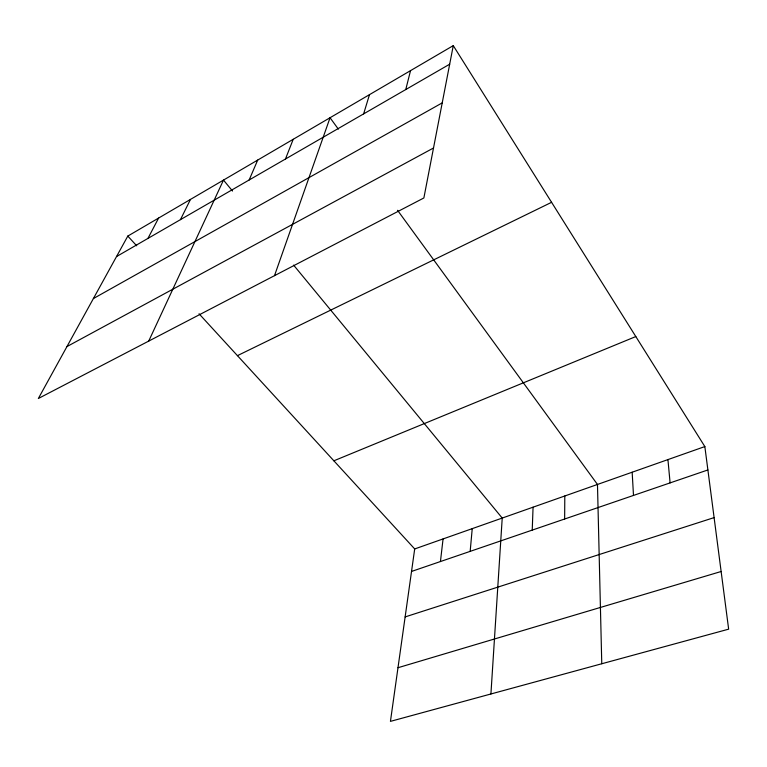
<?xml version="1.0" encoding="UTF-8"?>
<svg xmlns="http://www.w3.org/2000/svg" width="767" height="767" viewBox="0 0 767 767"><rect width="100%" height="100%" fill="white"/><g stroke="black" fill="none" stroke-linecap="round" stroke-linejoin="round"><path stroke-width="1.15" d="M564.646 519.01L564.8 495.99M532.231 530.112L533.065 507.188M490.918 693.982L502.222 518.07L293.608 265.114M470.171 551.358L472.232 528.645M440.44 561.54L443.067 538.933M199.036 313.77L414.698 548.942L390.441 721.373L728.65 629.161L704.844 446.576L453.268 45.627L127.801 236.092L38.35 398.504L423.873 197.963L453.268 45.627M405.762 89.557L410.527 70.641M363.625 113.88L369.483 94.657M274.5 275.66L330.05 117.734L338.352 129.134M285.458 159.018L293.215 139.297M249.141 179.986L257.712 160.063M148.721 341.085L223.494 180.092L232.506 191.031M180.446 219.65L190.475 199.42M147.926 238.432L158.596 218.077M116.536 256.552L449.683 64.198M93.392 298.564L442.223 102.883M66.959 346.569L433.518 147.993M237.434 355.648L551.578 202.315M333.866 460.804L635.805 336.56M414.698 548.942L704.844 446.576M411.534 571.444L707.893 469.95M405.139 616.917L714.106 517.61M397.987 667.721L721.133 571.501M127.801 236.092L136.699 245.795M397.536 210.292L597.474 484.456L601.769 663.752M667.932 459.606L670.099 482.894M632.161 472.223L633.494 495.424"/></g></svg>
